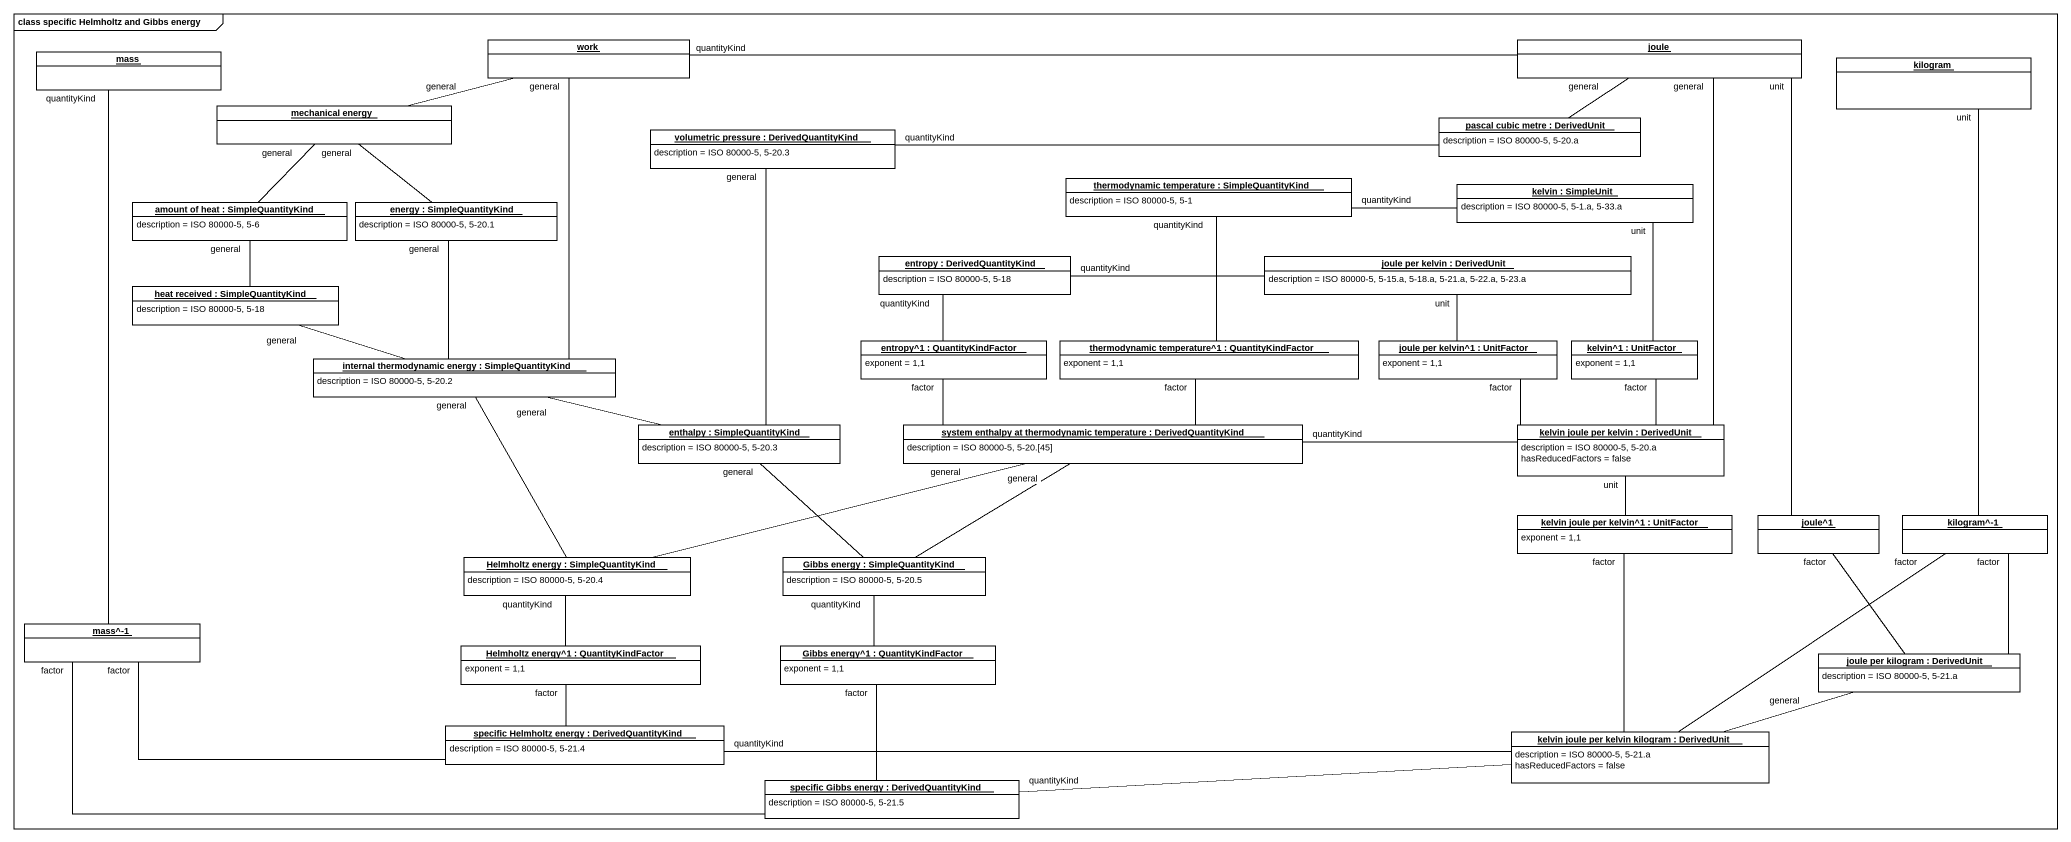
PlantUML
@startuml
mainframe class specific Helmholtz and Gibbs energy
hide circle
hide empty members
object work #FFFFFF
object joule #FFFFFF
object mass #FFFFFF
object kilogram #FFFFFF
object "mechanical energy" as mechanical_energy #FFFFFF
object "pascal cubic metre : DerivedUnit" as pascal_cubic_metre #FFFFFF {
  description = ISO 80000-5, 5-20.a
}
object "volumetric pressure : DerivedQuantityKind" as volumetric_pressure #FFFFFF {
  description = ISO 80000-5, 5-20.3
}
object "thermodynamic temperature : SimpleQuantityKind" as thermodynamic_temperature #FFFFFF {
  description = ISO 80000-5, 5-1
}
object "kelvin : SimpleUnit" as kelvin #FFFFFF {
  description = ISO 80000-5, 5-1.a, 5-33.a
}
object "amount of heat : SimpleQuantityKind" as amount_of_heat #FFFFFF {
  description = ISO 80000-5, 5-6
}
object "energy : SimpleQuantityKind" as energy #FFFFFF {
  description = ISO 80000-5, 5-20.1
}
object "entropy : DerivedQuantityKind" as entropy #FFFFFF {
  description = ISO 80000-5, 5-18
}
object "joule per kelvin : DerivedUnit" as joule_per_kelvin #FFFFFF {
  description = ISO 80000-5, 5-15.a, 5-18.a, 5-21.a, 5-22.a, 5-23.a
}
object "heat received : SimpleQuantityKind" as heat_received #FFFFFF {
  description = ISO 80000-5, 5-18
}
object "entropy^1 : QuantityKindFactor" as entropy_1 #FFFFFF {
  exponent = 1,1
}
object "thermodynamic temperature^1 : QuantityKindFactor" as thermodynamic_temperature_1 #FFFFFF {
  exponent = 1,1
}
object "joule per kelvin^1 : UnitFactor" as joule_per_kelvin_1 #FFFFFF {
  exponent = 1,1
}
object "kelvin^1 : UnitFactor" as kelvin_1 #FFFFFF {
  exponent = 1,1
}
object "internal thermodynamic energy : SimpleQuantityKind" as internal_thermodynamic #FFFFFF {
  description = ISO 80000-5, 5-20.2
}
object "enthalpy : SimpleQuantityKind" as enthalpy #FFFFFF {
  description = ISO 80000-5, 5-20.3
}
object "system enthalpy at thermodynamic temperature : DerivedQuantityKind" as system_enthalpy_at #FFFFFF {
  description = ISO 80000-5, 5-20.[45]
}
object "kelvin joule per kelvin : DerivedUnit" as kelvin_joule_per_kelvin #FFFFFF {
  description = ISO 80000-5, 5-20.a
  hasReducedFactors = false
}
object "kelvin joule per kelvin^1 : UnitFactor" as kelvin_joule_per_kelvin_1 #FFFFFF {
  exponent = 1,1
}
object "joule^1" as joule_1 #FFFFFF
object "kilogram^-1" as kilogram_1 #FFFFFF
object "Helmholtz energy : SimpleQuantityKind" as Helmholtz_energy #FFFFFF {
  description = ISO 80000-5, 5-20.4
}
object "Gibbs energy : SimpleQuantityKind" as Gibbs_energy #FFFFFF {
  description = ISO 80000-5, 5-20.5
}
object "mass^-1" as mass_1 #FFFFFF
object "Helmholtz energy^1 : QuantityKindFactor" as Helmholtz_energy_1 #FFFFFF {
  exponent = 1,1
}
object "Gibbs energy^1 : QuantityKindFactor" as Gibbs_energy_1 #FFFFFF {
  exponent = 1,1
}
object "joule per kilogram : DerivedUnit" as joule_per_kilogram #FFFFFF {
  description = ISO 80000-5, 5-21.a
}
object "specific Helmholtz energy : DerivedQuantityKind" as specific_Helmholtz_energy #FFFFFF {
  description = ISO 80000-5, 5-21.4
}
object "kelvin joule per kelvin kilogram : DerivedUnit" as kelvin_joule_per_kelvin_2 #FFFFFF {
  description = ISO 80000-5, 5-21.a
  hasReducedFactors = false
}
object "specific Gibbs energy : DerivedQuantityKind" as specific_Gibbs_energy #FFFFFF {
  description = ISO 80000-5, 5-21.5
}
joule -left- work : quantityKind
joule -- pascal_cubic_metre : general
joule -- kelvin_joule_per_kelvin : general
joule -- joule_1 : unit
mass -- mass_1 : quantityKind
kilogram -- kilogram_1 : unit
mechanical_energy -right- work : general
pascal_cubic_metre -left- volumetric_pressure : quantityKind
thermodynamic_temperature -- thermodynamic_temperature_1 : quantityKind
kelvin -left- thermodynamic_temperature : quantityKind
kelvin -- kelvin_1 : unit
amount_of_heat -up- mechanical_energy : general
energy -up- mechanical_energy : general
entropy -- entropy_1 : quantityKind
joule_per_kelvin -left- entropy : quantityKind
joule_per_kelvin -- joule_per_kelvin_1 : unit
heat_received -up- amount_of_heat : general
entropy_1 -right- system_enthalpy_at : factor
thermodynamic_temperature_1 -- system_enthalpy_at : factor
joule_per_kelvin_1 -right- kelvin_joule_per_kelvin : factor
kelvin_1 -- kelvin_joule_per_kelvin : factor
internal_thermodynamic -up- work : general
internal_thermodynamic -up- energy : general
internal_thermodynamic -left- heat_received : general
enthalpy -up- volumetric_pressure : general
enthalpy -left- internal_thermodynamic : general
kelvin_joule_per_kelvin -left- system_enthalpy_at : quantityKind
kelvin_joule_per_kelvin -- kelvin_joule_per_kelvin_1 : unit
kelvin_joule_per_kelvin_1 -- kelvin_joule_per_kelvin_2 : factor
joule_1 -- joule_per_kilogram : factor
kilogram_1 -- joule_per_kilogram : factor
kilogram_1 -- kelvin_joule_per_kelvin_2 : factor
Helmholtz_energy -up- internal_thermodynamic : general
Helmholtz_energy -right- system_enthalpy_at : general
Helmholtz_energy -- Helmholtz_energy_1 : quantityKind
Gibbs_energy -up- enthalpy : general
Gibbs_energy -up- system_enthalpy_at : general
Gibbs_energy -- Gibbs_energy_1 : quantityKind
mass_1 -right- specific_Helmholtz_energy : factor
mass_1 -right- specific_Gibbs_energy : factor
Helmholtz_energy_1 -- specific_Helmholtz_energy : factor
Gibbs_energy_1 -- specific_Gibbs_energy : factor
joule_per_kilogram -left- kelvin_joule_per_kelvin_2 : general
kelvin_joule_per_kelvin_2 -left- specific_Helmholtz_energy : quantityKind
kelvin_joule_per_kelvin_2 -left- specific_Gibbs_energy : quantityKind
@enduml
